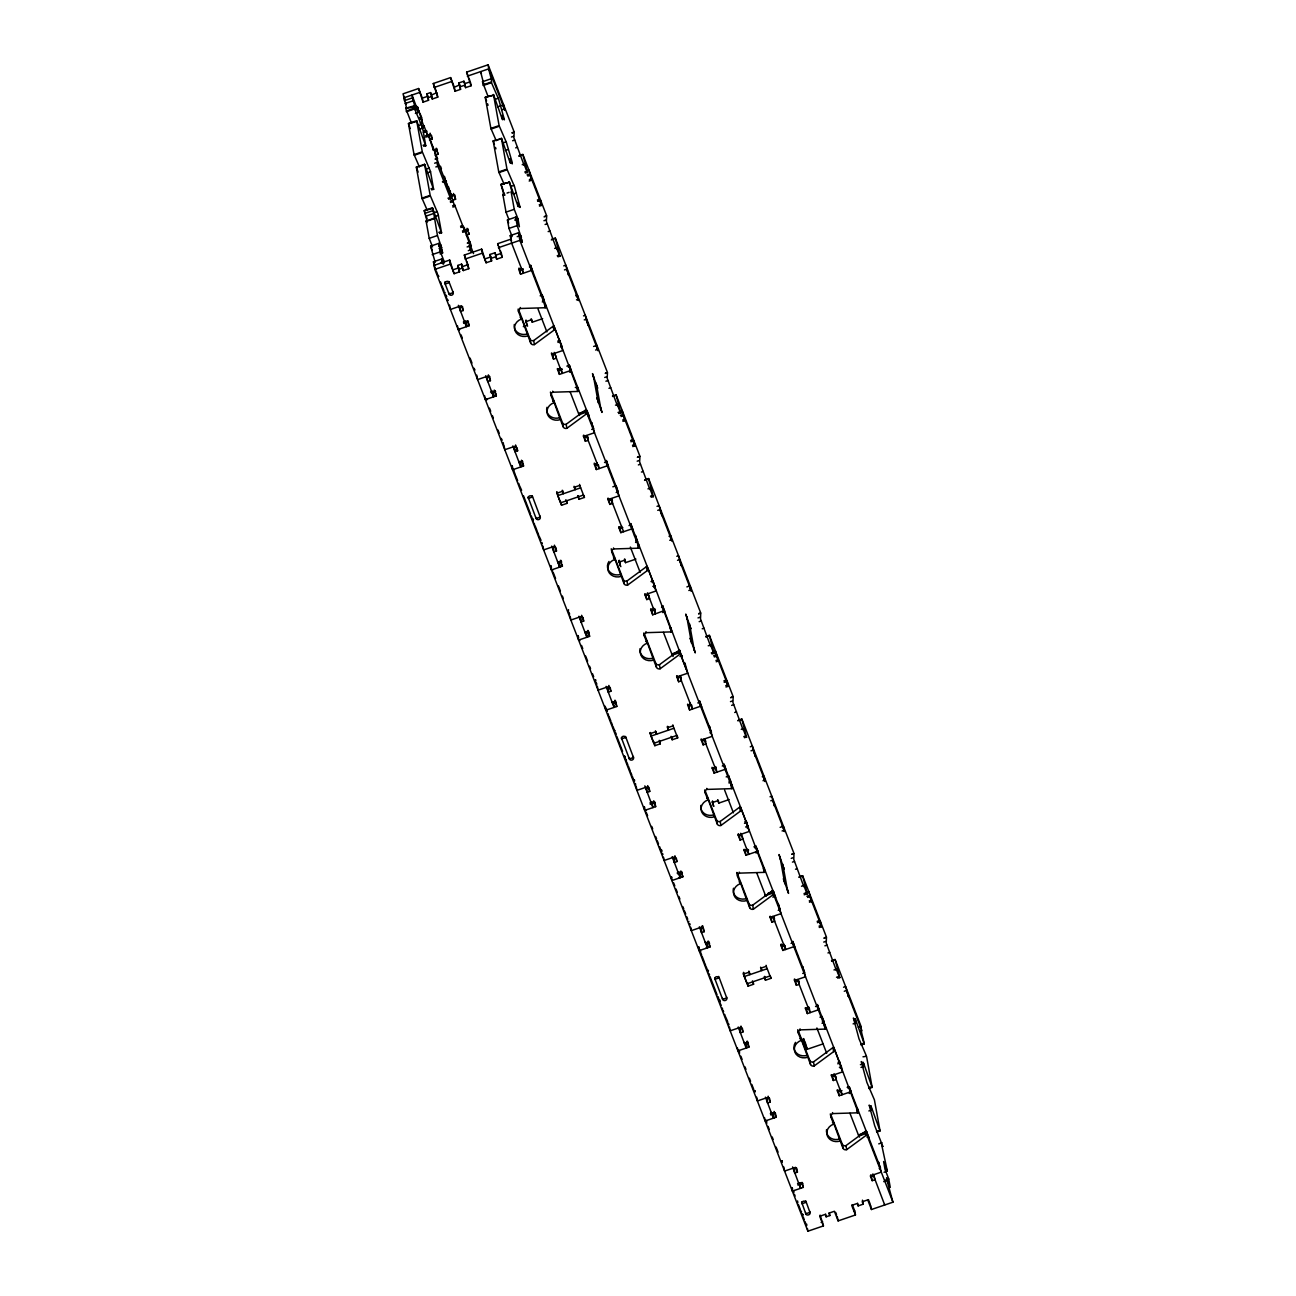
<?xml version="1.0" encoding="UTF-8"?>
<svg xmlns="http://www.w3.org/2000/svg" width="1296" height="1296" viewBox="0 0 1296 1296"><rect width="100%" height="100%" fill="white"/><g stroke="black" fill="none" stroke-linecap="round" stroke-linejoin="round"><path stroke-width="1.5" d="M882.835 1146.49L874.67 1125.641L869.179 1105.083L871.625 1110.024L868.871 1110.964M496.238 140.713L490.876 128.401L485.239 97.313L493.711 95.143L502.184 118.973L502.654 119.75L501.908 115.409L504.419 119.848L498.668 99.241L491.476 82.685C492.253 79.834 489.224 73.726 488.106 64.8L466.609 72.139L471.064 85.779L465.588 87.642L463.919 81.211L458.897 82.928L460.55 89.359L455.058 91.238L450.603 77.598L433.269 83.511L437.74 97.151L432.248 99.014L430.58 92.599L426.886 93.847L428.555 100.278L423.063 102.157L418.608 88.517L403.056 93.814L406.62 108.248M502.864 194.465L506.023 212.123L508.939 219.64M620.8 413.1L616.183 395.231L612.603 396.495M746.545 737.327L741.895 719.296M446.699 183.222L450.716 198.904L437.335 164.722L437.384 158.501L435.326 159.197M471.112 251.926L469.184 246.224L469.816 242.465M522.223 164.705L524.021 164.09L524.102 165.224L513.88 137.684L514.188 132.289L512.131 132.986M554.688 248.427L556.502 247.811L556.583 248.945L546.361 221.405L546.669 216.011L544.093 216.886M615.487 405.162L617.285 404.546L617.366 405.68L607.144 378.14L607.468 372.746L605.41 373.442M647.968 488.884L649.766 488.268L649.847 489.402L639.625 461.862L639.932 456.467L637.357 457.342M708.248 645.781L710.548 645.003L710.581 646.218L700.504 618.856L700.731 613.202L698.674 613.899M741.231 729.324L743.029 728.725L743.11 729.859L732.888 702.302L733.196 696.908L730.636 697.799M801.511 886.237L803.828 885.443L803.844 886.658L793.768 859.313L793.994 853.643L791.937 854.356M833.976 969.959L836.293 969.165L836.325 970.38L826.232 943.034L826.459 937.364L823.9 938.239M490.747 78.894L482.452 81.745L487.944 96.196M518.643 309.776L529.999 339.082A2.9 2.576 -10.3 0 0 533.677 340.556L553.133 326.252A2.916 2.576 -10.3 0 1 553.878 325.879L578.421 391.295A2.9 2.576 -10.3 0 1 577.595 391.457L552.89 392.218A2.9 2.576 -10.3 0 0 551.075 395.572L553.878 402.781A10.174 8.991 -10.3 0 0 547.544 414.477A10.174 8.991 -10.3 0 0 560.407 419.612L563.209 426.821A2.9 2.576 -10.3 0 0 566.887 428.296L586.327 413.991A2.916 2.576 -10.3 0 1 587.072 413.618L586.343 409.601A2.916 2.576 -10.3 0 0 585.598 409.973L566.158 424.278A2.9 2.576 -10.3 0 1 562.48 422.804L551.108 393.498M520.198 317.374A10.174 8.991 -10.3 0 1 521.041 317.05L530.728 343.1A2.9 2.576 -10.3 0 0 534.406 344.574L553.862 330.269A2.916 2.576 -10.3 0 1 554.607 329.897M611.906 550.233L623.279 579.539A2.9 2.576 -10.3 0 0 626.956 580.997L646.396 566.692A2.916 2.576 -10.3 0 1 647.141 566.336L671.684 631.751A2.9 2.576 -10.3 0 1 670.858 631.913L646.153 632.675A2.9 2.576 -10.3 0 0 644.355 636.012L647.141 643.237A10.174 8.991 -10.3 0 0 640.807 654.917A10.174 8.991 -10.3 0 0 653.67 660.069L656.473 667.278A2.9 2.576 -10.3 0 0 660.15 668.752L679.606 654.448A2.916 2.576 -10.3 0 1 680.351 654.075L679.622 650.057A2.916 2.576 -10.3 0 0 678.877 650.414L659.421 664.718A2.9 2.576 -10.3 0 1 655.744 663.26L644.371 633.955M613.462 557.831A10.174 8.991 -10.3 0 1 614.304 557.507L624.008 583.556A2.9 2.576 -10.3 0 0 627.669 585.031L647.125 570.726A2.916 2.576 -10.3 0 1 647.87 570.353M705.17 790.69L716.542 819.995A2.9 2.576 -10.3 0 0 720.22 821.453L739.66 807.149A2.916 2.576 -10.3 0 1 740.405 806.776L764.948 872.208A2.9 2.576 -10.3 0 1 764.122 872.37L739.433 873.131A2.9 2.576 -10.3 0 0 737.618 876.469L740.405 883.678A10.174 8.991 -10.3 0 0 734.071 895.374A10.174 8.991 -10.3 0 0 746.933 900.509L749.736 907.735A2.9 2.576 -10.3 0 0 753.413 909.193L772.87 894.888A2.916 2.576 -10.3 0 1 773.615 894.532L772.886 890.498A2.916 2.576 -10.3 0 0 772.141 890.87L752.684 905.175A2.9 2.576 -10.3 0 1 749.007 903.701L736.889 872.451M706.725 798.287A10.174 8.991 -10.3 0 1 707.584 797.947L717.271 824.013A2.9 2.576 -10.3 0 0 720.949 825.471L740.389 811.166A2.916 2.576 -10.3 0 1 741.134 810.81M798.433 1031.13L809.806 1060.436A2.9 2.576 -10.3 0 0 813.483 1061.91L832.923 1047.605A2.916 2.576 -10.3 0 1 833.668 1047.233L858.211 1112.648A2.9 2.576 -10.3 0 1 857.401 1112.827L832.696 1113.588A2.9 2.576 -10.3 0 0 830.882 1116.925L833.684 1124.134A10.174 8.991 -10.3 0 0 827.334 1135.831A10.174 8.991 -10.3 0 0 840.213 1140.966L842.999 1148.175A2.9 2.576 -10.3 0 0 846.677 1149.649L866.133 1135.345A2.916 2.576 -10.3 0 1 866.878 1134.972L866.149 1130.954A2.916 2.576 -10.3 0 0 865.404 1131.327L845.948 1145.632A2.9 2.576 -10.3 0 1 842.27 1144.157L830.914 1114.852M799.988 1038.728A10.174 8.991 -10.3 0 1 800.847 1038.404L810.535 1064.47A2.9 2.576 -10.3 0 0 814.212 1065.928L833.652 1051.623A2.916 2.576 -10.3 0 1 834.397 1051.25M419.337 92.534L403.785 97.832L404.87 100.651M433.998 87.529L451.332 81.616M467.338 76.156L488.819 68.818L504.371 108.896L502.313 109.593M404.303 100.667L412.533 97.848L412.015 95.029L418.478 112.396L415.384 113.449M405.146 103.534L413.375 100.715M423.063 102.157L422.334 98.123L427.826 96.26L426.886 93.847M432.248 99.014L431.519 94.997L436.833 92.68M455.058 91.238L454.345 87.205L459.643 84.888M465.588 87.642L464.859 83.624L469.654 81.988M427.615 97.88L431.309 96.617M459.626 86.962L464.648 85.244M411.561 123.379L405.664 108.248C419.272 106.758 413.942 107.179 412.533 97.848M405.664 108.248L414.299 105.77M414.315 106.952L416.372 106.256M415.449 107.746L417.506 107.033L418.478 112.396M406.183 111.067L416.615 107.584M482.987 84.856L491.216 82.053M406.442 111.699L414.671 108.896L422.609 127.931L425.801 145.978L416.68 120.755L408.434 123.509L414.056 154.613L419.434 166.925M483.246 85.487L491.476 82.685M419.337 117.758L421.394 117.061L420.908 115.798M485.239 97.313L493.711 95.143M408.467 123.606L416.939 121.451M420.309 123.12L422.366 122.423L421.897 119.815M417.895 125.696L421.492 124.465M495.007 99.387L498.296 98.269M421.929 126.587L423.986 125.89L425.687 130.297L427.81 136.453L425.752 137.149M421.654 128.11L424.229 127.235L423.986 125.89M419.062 129.438L422.658 128.223M423.63 130.993L425.687 130.297M424.78 131.787L426.838 131.09L427.016 132.095M497.453 106.969L500.207 106.029M501.584 105.575L503.642 104.879L504.614 110.241L502.508 104.085M423.371 132.516L425.93 131.641M425.509 135.805L430.304 134.168L430.126 133.164M430.92 135.14L428.701 135.886L433.463 150.336L436.201 149.396L436.023 148.392M429.43 139.919L432.167 138.98L431.536 135.464M423.063 145.282L425.137 144.569M423.76 146.335L425.817 145.638M414.056 154.613L422.285 151.794L416.68 120.755M490.876 128.401L499.106 125.599L493.468 94.495M414.315 155.245L422.545 152.426L430.483 171.461L433.642 189.475L424.553 164.284L416.308 167.054L421.945 198.142L427.324 210.454M491.135 129.033L499.365 126.23L506.444 142.511L511.985 161.676L512.228 163.879L509.782 158.938L510.543 163.247L509.992 162.324L501.617 138.721L493.16 140.924L498.749 171.931L504.128 184.243M436.655 148.376L437.351 150.19L434.597 151.13L435.326 155.147L450.959 195.421L453.697 194.481L453.519 193.477M435.326 155.147L438.08 154.208L437.708 152.199M435.294 158.922L437.351 158.209M512.114 132.71L514.172 131.998L488.106 64.8M493.144 140.891L501.601 138.688M416.356 167.135L424.813 164.981M434.646 163.215L436.703 162.502M511.466 137.003L513.524 136.307M425.768 169.241L429.365 168.01M502.897 142.916L506.185 141.799M435.829 166.957L437.886 166.261M512.633 140.746L514.69 140.049M426.951 172.984L430.547 171.752M505.343 150.498L508.081 149.558M515.695 147.874L517.493 147.258M442.406 181.764L446.018 180.533L446.391 181.521M519.226 155.552L522.823 154.321L546.637 215.719L544.579 216.432M443.038 182.072L446.083 180.857M518.821 156.217L522.904 154.71M430.952 188.811L433.01 188.114M431.649 189.88L433.706 189.167M421.945 198.142L430.175 195.34L424.553 164.284M498.749 171.931L506.979 169.128L501.358 138.04M422.204 198.774L430.434 195.971L438.064 213.905L441.612 232.988L432.427 207.781L424.197 210.584L427.032 221M499.009 172.562L507.238 169.76L514.512 186.592L520.101 207.425L517.671 202.484L518.416 206.777L517.865 205.853L509.49 182.266L501.001 184.372L509.474 182.218M450.36 192.148L450.392 191.338M450.036 196.911L454.718 194.967M526.84 170.699L528.898 170.003L531.733 180.16L529.173 181.051M447.946 198.223L450.004 197.51M524.767 172.012L526.824 171.299L527.537 172.643L522.936 154.807M448.643 199.276L450.716 198.693M525.447 173.065L527.504 172.368M450.247 201.107L455.56 199.292L454.831 195.275M527.051 174.895L529.627 174.02L541.291 204.071L539.233 204.784M424.229 210.681L432.702 208.526M450.49 202.451L453.065 201.56L450.943 193.266M527.812 176.062L529.87 175.365M424.699 213.419L432.929 210.6L432.427 207.781M452.628 205.74L454.685 205.043L462.607 225.472L464.713 231.628L462.656 232.324M529.432 179.528L531.49 178.832L531.733 180.16M432.929 210.6L433.577 212.852L437.254 211.54M510.77 186.462L514.058 185.328M425.558 216.27L433.787 213.467L437.449 235.532L441.661 247.828L439.603 248.524M452.871 207.085L454.928 206.372L454.685 205.043M434.824 216.513L438.421 215.282M507.044 193.055L509.101 192.343M432.54 246.904L429.219 238.334L426.076 221L434.306 218.182M426.465 221.324L434.695 218.522M513.216 194.027L515.97 193.104M438.826 232.34L440.883 231.644M460.55 226.184L462.607 225.472M537.37 199.973L539.428 199.26L541.534 205.416L539.476 206.113M439.522 233.41L441.58 232.713M461.684 226.962L463.239 226.444M538.504 200.75L540.562 200.054L541.534 205.416M429.219 238.334L437.449 235.532M460.793 227.513L462.85 226.816M506.023 212.123L514.253 209.32L511.094 191.646L512.293 192.991L509.231 181.57M537.613 201.301L539.671 200.605M462.413 230.98L467.224 229.343L467.046 228.339M467.775 228.631L468.358 230.137L465.62 231.077L466.349 235.094L473.526 253.595M435.197 262.44L430.628 246.159L438.858 243.356L442.6 252.963L440.024 253.838M512.131 236.536L508.972 228.42L507.449 219.947L515.678 217.145L519.404 226.751L517.995 218.943L514.253 209.32M466.349 235.094L469.087 234.155L468.812 232.648M438.615 246.029L441.175 245.155M514.706 220.061L517.995 218.943M439.117 248.589L441.175 247.876L440.737 245.43L441.661 247.828M440.057 250.987L442.114 250.29L441.175 247.876M432.167 254.632L440.397 251.813L438.858 243.356M508.972 228.42L517.201 225.601L515.678 217.145M467.775 242.644L469.832 241.931M467.289 243.097L469.865 242.222M467.127 246.937L469.184 246.224M543.931 220.725L545.989 220.028M820.093 1215.113L823.446 1225.903L807.894 1231.2L434.84 269.39L433.463 261.792L441.693 258.989L443.621 263.947M523.001 271.561L523.309 273.229L511.645 243.178L510.268 235.58L518.513 232.778L522.239 242.401L520.49 235.499L517.201 236.633M468.293 250.679L470.351 249.982M545.114 224.467L547.171 223.771M441.045 262.489L444.123 261.436L440.397 251.813M441.11 262.586L443.977 262.456M467.71 263.768L468.779 268.693L463.304 270.572L461.635 264.141L457.942 265.405L459.594 271.836L454.118 273.699L449.663 260.059L434.111 265.372L435.083 267.867M468.779 268.693L464.324 255.053L481.658 249.14L486.113 262.78L491.605 260.901L490.876 256.883M491.605 260.901L489.953 254.486L494.975 252.769L496.643 259.2L502.119 257.321L497.664 243.68L510.916 239.161L511.531 240.732M434.84 269.39L450.392 264.076L449.663 260.059M465.053 259.07L482.387 253.157L481.658 249.14M498.393 247.698L521.753 239.711M548.159 231.595L549.974 230.98M453.389 269.681L458.881 267.802M462.575 266.539L468.067 264.676M485.384 258.763L490.536 257.013M496.643 259.2L495.914 255.166L501.05 253.417M459.594 271.836L458.671 269.422L462.364 268.159L461.635 264.141M490.666 258.503L495.704 256.786M551.691 239.274L555.304 238.043L607.435 372.454L605.378 373.167M551.286 239.938L555.352 238.334M557.231 255.733L559.289 255.02L560.018 256.365L555.401 238.529M521.446 268.434L518.708 269.357L520.571 274.169L531.538 270.427L530.566 265.064L532.672 271.22M557.928 256.786L560.002 256.203M520.571 274.169L519.842 270.151L523.26 268.985M529.432 266.879L530.809 266.409L561.897 346.55L560.52 347.02M446.504 297.335L446.602 296.055M563.76 265.874L565.817 265.178L568.652 275.351L568.409 274.007M564.489 269.908L566.546 269.195L578.21 299.263L576.493 299.846M459.756 307.444L462.494 306.504L463.223 310.522L460.485 311.461L459.756 307.444L460.501 309.404M463.352 322.04L465.41 321.327L467.159 325.847M540.173 295.828L542.23 295.115L544.093 299.927L544.336 301.271L542.279 301.968M464.519 321.878L467.257 320.954L469.136 325.75L458.152 329.508L457.488 325.814M463.644 323.368L468.407 321.732L468.05 320.841M459.286 330.286L459.562 328.779M542.554 300.461L544.093 299.927M575.764 295.812L577.481 295.229L578.453 300.591L576.347 294.451M527.585 326.171L525.836 321.667L531.311 319.788L531.133 318.784M531.311 319.788L532.251 322.202L542.651 318.654M523.325 326.657L526.986 325.409L526.014 320.047M583.54 315.851L585.257 315.268L588.092 325.442L587.849 324.097M584.269 319.885L585.97 319.286L597.634 349.353L595.577 350.05M557.734 341.107L559.791 340.411L562.626 350.584L551.659 354.326L553.522 359.138L556.259 358.198L555.806 355.687M557.977 342.452L560.034 341.755L559.791 340.411M560.633 345.562L561.654 345.222M488.381 374.852L488.56 375.856L477.592 379.598L476.782 375.16M489.694 376.634L490.423 380.668L487.685 381.591L486.956 377.573L489.58 376.342M553.522 359.138L552.793 355.104L555.368 354.229M593.617 346.453L596.905 345.335L597.877 350.698L595.771 344.542M490.552 392.17L492.61 391.457L494.359 395.977M566.854 366.136L569.43 365.261L571.536 371.401L569.479 372.114M494.278 390.08L494.473 391.084L491.719 392.008L491.492 390.76M569.43 365.261L570.402 370.624L559.418 374.366L557.555 369.554L560.309 368.615L560.115 367.61M491.492 393.271L495.607 391.862L495.137 390.663M559.418 374.366L558.706 370.332L562.124 369.166M568.296 367.06L569.673 366.59L593.762 428.717L591.705 429.413M486.502 400.415L486.761 398.909M569.754 370.591L571.293 370.057M495.882 393.368L496.336 395.896L485.352 399.638L484.672 395.863M604.73 377.46L606.787 376.747M605.912 381.202L607.97 380.506M608.958 388.33L610.756 387.715M612.49 396.009L616.086 394.778L639.9 456.176L637.843 456.889M586.472 410.719L587.234 411.885L579.004 414.688L578.761 413.343L580.3 412.825M581.337 412.468L584.933 411.237M587.833 415.708L588.854 415.352L586.991 410.54M515.581 444.982L515.759 445.986L504.792 449.728L503.933 445.03M620.104 411.156L622.161 410.459L624.996 420.617L622.939 421.33M517.088 447.784L517.622 450.797L514.885 451.721L514.156 447.703L516.391 446.942M618.03 412.452L620.087 411.755L620.752 413.165M618.727 413.521L620.8 412.938M620.33 415.352L622.89 414.477L634.554 444.528L632.497 445.225M621.076 416.518L623.133 415.805M622.696 419.985L624.753 419.288L624.996 420.617M587.817 438.599L588.125 440.348L585.387 441.288L583.524 436.477L594.491 432.734L591.656 422.561L591.899 423.905M585.387 441.288L584.658 437.27L587.396 436.331L587.963 437.789M518.789 461.943L519.826 461.603L521.446 465.799M521.494 460.21L521.672 461.214L518.918 462.154L518.74 461.149M519.372 463.174L522.806 462.008L522.337 460.793M523.033 463.255L523.535 466.025L512.568 469.768L511.871 465.993M630.634 440.429L632.691 439.717L634.797 445.873L632.74 446.569M631.768 441.207L633.825 440.51L634.797 445.873M630.877 441.758L632.934 441.061M608.456 466.576L606.35 460.436L607.322 465.799L596.338 469.541L594.475 464.729L597.229 463.79L597.035 462.785M596.338 469.541L595.609 465.523L598.363 464.584M604.535 462.478L606.593 461.781L618.241 491.832L616.183 492.529M637.195 461.182L639.252 460.469M638.377 464.924L640.435 464.227M566.579 500.855L567.032 503.366L561.541 505.229L556.891 493.209L562.367 491.346L562.189 490.342M574.646 486.68L575.197 489.694L574.258 487.28L579.749 485.417L579.555 484.412M583.459 495.04L560.601 502.832L557.798 495.623L580.657 487.831M641.439 472.052L643.237 471.436M612.846 486.81L616.135 485.676L618.97 495.85L608.002 499.592L609.865 504.403L612.603 503.464L612.376 502.216M577.757 495.655L578.923 499.316L584.415 497.437L584.091 495.671M644.954 479.731L648.567 478.499L700.699 612.911L698.641 613.607M644.549 480.395L648.616 478.791M533.126 520.652L533.401 519.129M609.865 504.403L609.136 500.386L611.89 499.446L612.457 500.92M650.495 496.174L652.552 495.477L653.281 496.822L648.648 478.921M651.191 497.243L653.249 496.546M657.023 506.331L659.081 505.634L661.916 515.808L661.673 514.463M657.752 510.349L659.81 509.652L671.474 539.703L669.757 540.286M554.445 545.162L554.623 546.167L543.656 549.909L542.959 546.151M555.854 547.463L556.486 550.978L553.748 551.918L553.019 547.9L555.417 547.074M632.934 529.708L630.828 523.552L631.8 528.914L620.833 532.656L618.953 527.845L621.707 526.921L621.529 525.901M620.833 532.656L620.104 528.638L622.841 527.699M629.014 525.593L631.071 524.896L655.16 587.007L653.8 587.477M558.171 561.962L559.256 563.29M634.457 535.928L635.494 535.572L637.6 541.728L635.542 542.425M560.342 560.39L560.536 561.395L557.782 562.334L557.604 561.33M558.268 563.355L561.67 562.189L560.974 560.39M559.516 566.951L560.552 566.595L559.726 564.489M635.818 540.918L637.357 540.383M562.075 564.457L562.399 566.206L551.416 569.948L550.638 565.591M669.028 536.269L670.745 535.685L671.717 541.048L669.611 534.892M620.849 566.627L619.099 562.124L624.575 560.245L624.397 559.24M624.575 560.245L625.514 562.642L635.915 559.094M676.804 556.308L678.521 555.725L681.356 565.898L681.113 564.554M677.533 560.326L679.25 559.742L690.898 589.81L688.84 590.506M568.264 611.226L568.523 609.703M650.997 581.564L653.054 580.867L655.889 591.025L644.922 594.783L646.785 599.578L649.523 598.655L648.988 595.625M652.277 582.552L653.054 580.867M652.86 586.375L654.917 585.662M581.645 615.292L581.823 616.297L570.856 620.055L570.175 616.28M583.054 617.593L583.686 621.108L580.948 622.048L580.219 618.03L582.617 617.204M646.785 599.578L646.056 595.561L648.632 594.686M686.88 586.91L690.169 585.776L691.141 591.138L689.035 584.998M585.371 632.092L587.752 636.725M661.673 606.058L662.693 605.702L664.799 611.858L662.742 612.554M587.542 630.52L587.736 631.541L584.982 632.464L584.804 631.46M664.556 610.513L652.698 614.806L650.819 610.011L653.573 609.071L653.395 608.067M585.436 633.485L588.87 632.318L588.173 630.52M652.698 614.806L651.969 610.789L655.387 609.622M661.559 607.516L662.936 607.046L686.345 669.4M589.226 634.327L589.599 636.336L578.632 640.078L577.822 635.639M697.993 617.917L700.051 617.204M699.176 621.659L701.233 620.946M702.221 628.787L704.02 628.171M705.753 636.466L709.349 635.234L733.163 696.632L731.106 697.329M705.866 636.952L709.414 635.51M595.463 681.356L595.739 679.833M673.061 653.443L677.695 651.872M679.752 651.175L682.36 657.137M663.439 632.367L672.268 655.144L678.44 653.038M679.995 652.504L680.254 650.997M680.06 656.505L682.117 655.808M608.845 685.438L609.023 686.443L598.055 690.185L597.326 686.167M713.383 651.613L715.441 650.9L718.276 661.073L716.218 661.77M610.205 687.479L610.886 691.238L608.148 692.177L607.419 688.16L609.817 687.334M711.293 652.909L713.351 652.212L714.08 653.557L709.463 635.72M711.99 653.978L714.047 653.281M713.594 655.808L716.153 654.917L727.817 684.985L725.76 685.681M714.339 656.975L716.396 656.262M715.975 660.442L718.033 659.729L718.276 661.073M681.21 679.801L681.388 680.805L678.65 681.745L676.787 676.933L687.755 673.191L684.92 663.017L685.163 664.362M678.65 681.745L677.921 677.711L680.659 676.787L681.242 678.245M612.571 702.221L614.434 707.033M614.709 700.407L614.936 701.671L612.198 702.594L612.004 701.59M612.635 703.631L616.07 702.448L615.26 700.342M607.241 709.495L606.965 711.002M616.442 704.457L616.799 706.482L605.831 710.224L605.216 706.871M723.897 680.87L725.954 680.173L728.06 686.329L726.003 687.026M725.031 681.664L727.088 680.967L728.06 686.329M724.14 682.214L726.197 681.518M701.719 707.033L699.613 700.893L700.585 706.255L689.602 709.997L687.739 705.186L690.493 704.246L690.266 702.999M689.602 709.997L688.889 705.98L691.627 705.04M697.799 702.934L699.856 702.221L711.52 732.289L709.965 732.807M730.474 701.622L732.532 700.925M731.641 705.38L733.698 704.668M659.713 740.551L660.296 743.823L654.82 745.686L650.155 733.666L655.63 731.803L655.452 730.782M667.78 726.376L668.461 730.15L667.521 727.736L673.013 725.873L672.835 724.869M676.723 735.496L653.864 743.288L651.062 736.079L673.92 728.271M734.702 712.492L736.501 711.893M671.069 736.355L672.187 739.757L677.678 737.894L677.225 735.383M738.234 720.187L741.83 718.956L793.962 853.367L791.905 854.064M737.829 720.835L741.944 719.442M703.129 744.86L702.4 740.842L705.154 739.903L705.883 743.92L703.129 744.86L701.266 740.048L712.233 736.306L709.398 726.133L709.641 727.477M743.774 736.63L745.832 735.934L746.496 737.343M744.455 737.699L746.512 737.003M632.302 776.336L634.327 781.537L634.586 780.03M750.287 746.788L752.344 746.091L755.179 756.248L754.936 754.92M751.016 750.805L753.073 750.109L764.737 780.16L763.02 780.743M647.708 785.619L647.887 786.623L636.919 790.366L636.125 786.008M646.283 788.357L649.021 787.417L649.75 791.435L647.012 792.374L646.283 788.357L646.785 789.653M726.197 770.148L724.091 764.008L725.063 769.37L714.096 773.113L712.233 768.301L714.971 767.362L714.793 766.357M714.096 773.113L713.367 769.095L716.105 768.155M722.277 766.049L724.334 765.353L748.424 827.464L747.063 827.933M649.895 802.937L653.8 801.851L655.663 806.663L644.679 810.405L643.999 806.63M726.181 776.903L728.757 776.029L730.863 782.185L728.806 782.881M650.171 804.265L654.934 802.645L654.464 801.446M729.081 781.358L730.62 780.84M762.291 776.725L764.008 776.142L764.98 781.504L762.874 775.348M713.821 806.323L712.363 802.564L717.854 800.701L717.66 799.697M717.854 800.701L718.778 803.099L729.178 799.551M770.067 796.765L771.784 796.181L774.619 806.355L774.376 805.01M770.796 800.782L772.513 800.199L784.161 830.25L782.104 830.963M659.567 846.612L661.527 851.666L661.802 850.16M744.779 821.842L746.318 821.308L749.153 831.481L738.185 835.223L740.048 840.035L742.786 839.095L742.333 836.584M744.503 823.349L746.561 822.652L746.318 821.308M745.621 826.994L748.181 826.119M674.908 855.749L675.086 856.753L664.119 860.495L663.52 857.239M676.415 858.551L676.949 861.565L674.212 862.504L673.483 858.487L675.88 857.66M740.048 840.035L739.319 836.017L741.895 835.142M780.143 827.35L783.432 826.232L784.404 831.595L782.298 825.439M677.095 873.067L679.153 872.37L679.849 874.168M753.899 846.871L755.957 846.158L757.82 850.97L758.063 852.314L756.005 853.011M680.821 870.977L680.999 871.981L678.262 872.921L678.019 871.673M755.957 846.158L756.929 851.521L745.961 855.263L744.098 850.451L746.836 849.528L746.658 848.524M678.019 874.184L682.133 872.775L681.664 871.576M745.961 855.263L745.232 851.245L748.651 850.079M754.823 847.973L756.2 847.503L780.289 909.614L778.232 910.327M678.44 878.056L681.016 877.181L680.319 875.383M756.281 851.504L757.82 850.97M682.636 875.545L682.862 876.793L671.895 880.535L671.215 876.776M791.257 858.357L793.314 857.66M792.439 862.115L794.497 861.403M795.485 869.227L797.299 868.612M799.016 876.922L802.613 875.691L826.443 937.089L824.386 937.786M799.13 877.392L802.694 876.031M767.864 893.381L773.518 891.454L775.64 897.593M756.702 872.824L765.531 895.601L773.761 892.782L773.518 891.454M772.821 897.14L775.397 896.249M702.108 925.879L702.286 926.883L691.319 930.641L690.719 927.288M806.647 892.053L808.704 891.356L811.539 901.53L809.482 902.227M703.615 928.681L704.165 931.694L701.411 932.634L700.682 928.616L703.08 927.79M804.038 893.543L806.614 892.669L807.343 893.997L802.726 876.177M804.217 894.775L807.311 893.722M806.857 896.249L809.433 895.374L821.081 925.441L819.023 926.138M807.619 897.415L809.676 896.719M809.239 900.882L811.296 900.185L811.539 901.53M771.914 922.185L771.185 918.167L773.939 917.228L774.652 921.262L771.914 922.185L770.051 917.39L781.018 913.631L778.183 903.474L778.426 904.802M705.834 942.678L706.936 944.006M708.021 941.107L708.199 942.111L705.461 943.051L705.267 942.046M705.915 944.071L709.333 942.905L708.75 941.398M706.158 948.008L708.215 947.311L707.519 945.513M709.787 945.416L710.062 946.922L699.095 950.665L698.366 946.647L701.719 955.298M700.747 951.28L700.083 950.616M817.16 921.326L819.218 920.63L821.324 926.77L819.266 927.482M818.294 922.12L820.352 921.407L821.324 926.77M817.403 922.671L819.461 921.958M706.142 966.686L708.151 971.903L708.426 970.38M794.983 947.489L792.877 941.333L793.849 946.696L782.881 950.438L781.002 945.643L783.756 944.703L783.578 943.699M782.881 950.438L782.152 946.42L784.89 945.497M791.062 943.391L793.12 942.678L804.784 972.745L802.726 973.442M823.738 942.079L825.795 941.382M824.904 945.821L826.961 945.124M753.106 981.752L753.559 984.263L748.084 986.143L743.418 974.122L748.894 972.243L748.715 971.239M761.173 967.577L761.724 970.591L760.784 968.193L766.276 966.314L766.098 965.309M769.986 975.953L747.128 983.745L744.325 976.536L767.183 968.728M827.966 952.949L829.764 952.333M764.3 976.552L765.45 980.213L770.942 978.35L770.618 976.585M831.497 960.644L835.094 959.413L861.16 1026.61C861.289 1034.321 862.196 1033.333 864.286 1043.863L860.998 1044.997M831.595 961.114L835.159 959.72M720.171 1001.371L719.928 1000.042M798.984 981.817L798.417 980.359L799.146 984.377L796.392 985.316L794.529 980.505L805.513 976.763L802.678 966.589L802.921 967.934M796.392 985.316L795.663 981.299L798.239 980.408M836.519 977.265L839.095 976.39L839.808 977.719L835.191 959.818M837.718 978.156L839.792 977.557M843.566 987.244L845.624 986.531L848.459 996.705L848.216 995.36M844.279 991.262L846.337 990.565L861.889 1030.628L860.107 1031.243M740.972 1026.076L741.15 1027.08L730.183 1030.822L729.502 1027.048M742.381 1028.376L743.013 1031.891L740.275 1032.831L739.546 1028.797L741.944 1027.987M819.461 1010.605L817.355 1004.465L818.327 1009.827L807.359 1013.569L805.496 1008.758L808.234 1007.818L808.056 1006.814M807.359 1013.569L806.63 1009.552L809.368 1008.612M815.54 1006.506L817.598 1005.793L841.703 1067.92L840.326 1068.39M744.698 1042.859L745.799 1044.187M819.963 1017.182L822.02 1016.485L823.883 1021.297L824.126 1022.625L822.069 1023.338M746.885 1041.304L747.063 1042.308L744.325 1043.248L744.131 1042.243M744.795 1044.252L748.197 1043.102L747.5 1041.287M746.042 1047.848L747.079 1047.508L746.14 1045.094M822.344 1021.815L823.883 1021.297M748.57 1045.111L748.926 1047.119L737.959 1050.862L737.408 1047.848M739.611 1051.477L738.866 1050.392M801.625 1040.299L803.326 1039.716L803.147 1038.712M853.108 1023.889L855.862 1022.949L855.182 1018.624L864.286 1043.863M858.389 1027.566L861.16 1026.61M803.326 1039.716L807.068 1049.339L823.316 1043.798M860.722 1044.252L864.011 1043.118M754.79 1092.123L755.066 1090.616M838.042 1062.299L839.581 1061.764L842.416 1071.938L831.449 1075.68L833.312 1080.491L836.066 1079.552L835.466 1076.296M837.767 1063.805L839.824 1063.109L839.581 1061.764M862.99 1056.807L866.538 1056.305L872.159 1087.409L868.871 1088.527M839.403 1067.272L841.46 1066.576M860.414 1064.664L863.703 1063.53L872.159 1087.409M768.172 1096.205L768.35 1097.21L757.382 1100.952L756.702 1097.177M769.532 1098.247L770.229 1102.021L767.475 1102.961L766.746 1098.927L769.144 1098.117M833.312 1080.491L832.583 1076.474L835.337 1075.534M860.998 1067.434L863.735 1066.495L862.99 1062.153L863.703 1063.53M770.359 1113.523L772.416 1112.827L774.311 1117.8M847.163 1087.312L849.22 1086.615L851.083 1091.426L851.326 1092.771L849.269 1093.468M774.085 1111.433L774.263 1112.438L771.525 1113.377L771.331 1112.373M849.22 1086.615L850.192 1091.977L839.225 1095.719L837.362 1090.908L840.1 1089.968L839.921 1088.964M770.602 1114.868L775.17 1112.632M839.225 1095.719L838.496 1091.702L841.93 1090.535M848.102 1088.429L849.463 1087.96L880.551 1168.101L879.19 1168.571M849.544 1091.945L851.083 1091.426M775.769 1115.24L776.126 1117.249L765.158 1120.991L764.559 1117.719M766.811 1121.607L766.049 1120.441M868.595 1087.781L871.884 1086.664M781.99 1162.253L782.266 1160.746M860.107 1134.178L864.221 1132.785M865.242 1132.429L866.797 1131.894L868.903 1138.05M849.965 1113.28L858.811 1136.041L864.983 1133.935M866.522 1133.417L866.797 1131.894M876.485 1131.311L880.049 1130.938L876.76 1132.056M867.105 1137.24L868.66 1136.705M796.7 1168.133L797.429 1172.151L794.675 1173.091L793.946 1169.073L796.36 1168.247M878.753 1143.866L882.058 1142.78M797.558 1183.653L799.616 1182.956L800.426 1185.062M798.725 1183.507L801.463 1182.568L803.326 1187.379L792.358 1191.121L791.759 1187.768M797.801 1184.998L802.597 1183.361L802.256 1182.454M793.816 1192.741L793.768 1190.392M797.801 1203.012L797.591 1200.955M874.427 1177.06L874.913 1179.749L872.176 1180.672L871.447 1176.655L874.184 1175.715M884.034 1172.264L887.323 1171.13L881.604 1144.498L882.787 1146.539M885.443 1180.073L888.732 1178.955L885.006 1169.332L883.597 1161.524L887.323 1171.13M883.726 1181.612L887.031 1180.478L886.545 1177.805L890.271 1187.428L888.732 1178.955M802.823 1215.956L803.099 1214.449M823.446 1225.903L819.72 1216.28L825.196 1214.401L826.135 1216.814L829.829 1215.551L829.343 1212.862M829.829 1215.551L828.905 1213.137L834.381 1211.274L838.123 1220.897L855.457 1214.968L851.715 1205.361L857.207 1203.482L858.146 1205.896L863.168 1204.178L862.439 1200.161M821.129 1222.42L822.717 1221.869M853.643 1211.323L854.728 1210.95L852.282 1204.648M863.168 1204.178L862.229 1201.765L867.721 1199.902L871.447 1209.508L892.944 1202.186L887.031 1180.478M527.942 335.891A10.174 8.991 -10.3 0 1 515.079 330.755A10.174 8.991 -10.3 0 1 521.413 319.059L518.611 311.85A2.9 2.576 -10.3 0 1 520.425 308.497L545.13 307.735A2.9 2.576 -10.3 0 0 545.94 307.573L545.227 303.556A2.9 2.576 -10.3 0 1 544.401 303.718L544.676 305.224M575.327 387.488L576.866 387.439A2.9 2.576 -10.3 0 0 577.692 387.277L578.421 391.295M621.205 576.347A10.174 8.991 -10.3 0 1 608.342 571.196A10.174 8.991 -10.3 0 1 614.677 559.516L611.874 552.29A2.9 2.576 -10.3 0 1 613.688 548.953L638.393 548.192A2.9 2.576 -10.3 0 0 639.22 548.03L638.491 544.012A2.9 2.576 -10.3 0 1 637.664 544.174L638.021 546.183M714.469 816.788A10.174 8.991 -10.3 0 1 701.606 811.652A10.174 8.991 -10.3 0 1 707.94 799.956L705.137 792.747A2.9 2.576 -10.3 0 1 706.952 789.41L731.657 788.648A2.9 2.576 -10.3 0 0 732.483 788.486L731.754 784.469A2.9 2.576 -10.3 0 1 730.928 784.631L731.43 787.401M807.732 1057.244A10.174 8.991 -10.3 0 1 794.869 1052.109A10.174 8.991 -10.3 0 1 801.203 1040.413L798.401 1033.204A2.9 2.576 -10.3 0 1 800.215 1029.866L824.92 1029.105A2.9 2.576 -10.3 0 0 825.746 1028.943L825.017 1024.909A2.9 2.576 -10.3 0 1 824.191 1025.087L824.564 1027.096M416.534 105.932L416.162 105.818A2.543 2.252 -10.3 0 0 414.04 106.304M502.929 194.449L503.512 195.615M482.533 81.729L483.683 83.738L480.589 71.636L481.448 73.84M427.064 222.507L426.076 221M866.279 1055.673L859.005 1038.841L853.416 1018.024L855.862 1022.949M414.655 108.864L413.894 105.43M863.735 1066.495L861.289 1061.554L866.878 1082.387L874.411 1099.85L880.049 1130.938M524.021 164.09L526.824 171.299M556.502 247.811L559.289 255.02M617.285 404.546L620.087 411.755M649.766 488.268L652.552 495.477M710.548 645.003L713.351 652.212M743.029 728.725L745.832 735.934M803.828 885.443L806.614 892.669M836.293 969.165L839.095 976.39M593.908 378.707L592.499 373.621L597.65 388.33L596.711 385.916M687.188 619.164L685.762 614.077L690.914 628.787L689.974 626.373M780.451 859.621L779.026 854.534L784.177 869.227L783.238 866.83M597.796 400.156L596.857 397.742L602.008 412.452L600.599 407.365M691.06 640.613L690.136 638.199L695.272 652.909L693.862 647.822M784.323 881.053L783.4 878.656L788.551 893.365L787.126 888.278M466.609 72.139L467.305 73.937M467.483 74.39L468.536 77.096M469.055 78.44L469.816 80.401M463.919 81.211L464.859 83.624M517.201 225.601L521.429 237.913L520.49 235.499M458.897 82.928L459.529 84.58M545.94 307.573L519.874 240.376L518.513 232.778M587.072 413.618L639.22 548.03M680.351 654.075L732.483 788.486M773.615 894.532L825.746 1028.943M866.878 1134.972L892.944 1202.186M507.449 219.947L508.664 223.106M450.603 77.598L454.345 87.205M510.268 235.58L511.321 238.286M561.427 368.663L561.784 369.571M578.761 413.343L579.587 415.449M655.16 610.319L654.464 608.521L655.112 612.117M673.078 656.505L672.025 653.8L672.268 655.144M747.97 849.577L748.31 850.468M765.531 894.856L766.114 896.362M859.491 1137.11L858.568 1134.713L858.811 1136.041M538.067 309.145L546.896 331.906M570.175 391.927L579.004 414.688M630.358 547.058L640.159 572.362M705.154 739.903L705.721 741.361M724.594 790.042L733.423 812.819M773.939 917.228L774.506 918.702M816.885 1027.971L826.702 1053.259M835.58 1076.182L835.969 1077.154M586.262 435.537L599.092 468.601L598.444 465.037M610.74 498.652L623.57 531.716M679.525 675.994L692.356 709.058L691.708 705.478M704.003 739.109L716.834 772.173L715.862 766.811M772.789 916.45L785.619 949.514L784.971 945.934M797.283 979.565L810.097 1012.63L809.125 1007.267M519.016 268.045L519.842 270.151M552.096 353.306L552.793 355.104M558.122 368.842L558.706 370.332M583.848 435.164L584.658 437.27M594.799 463.417L595.609 465.523M608.326 498.28L609.136 500.386M619.391 526.84L620.104 528.638M645.586 594.362L646.056 595.561M651.272 608.99L651.969 610.789M677.225 675.913L677.921 677.711M688.306 704.473L688.889 705.98M701.816 739.336L702.4 740.842M712.897 767.896L713.367 769.095M738.509 833.911L739.319 836.017M744.536 849.447L745.232 851.245M770.488 916.369L771.185 918.167M781.213 944.023L782.152 946.42M794.853 979.193L795.663 981.299M805.934 1007.737L806.63 1009.552M832 1074.967L832.583 1076.474M837.913 1090.195L838.496 1091.702M870.75 1174.856L871.447 1176.655M872.176 1180.672L870.313 1175.877L881.28 1172.119L878.445 1161.961L878.688 1163.29M497.664 243.68L498.361 245.479M498.895 246.839L499.592 248.638M500.467 250.889L500.92 252.104M868.45 1199.626L868.984 1200.987M869.324 1201.894L870.199 1204.146M619.245 560.358L619.828 561.848M433.269 83.511L434.84 87.561M435.375 88.922L436.136 90.866M803.714 1038.55L804.233 1039.91M804.767 1041.255L805.464 1043.069M805.804 1043.96L806.744 1047.573M552.663 401.096A10.174 8.991 -10.3 0 1 553.522 400.772L560.407 419.612M645.926 641.552A10.174 8.991 -10.3 0 1 646.785 641.228L653.67 660.069M739.206 882.009A10.174 8.991 -10.3 0 1 740.048 881.669L746.933 900.509M832.469 1122.449A10.174 8.991 -10.3 0 1 833.312 1122.125L840.213 1140.966M494.975 252.769L495.914 255.166M430.58 92.599L431.519 94.997M579.749 485.417L584.415 497.437M673.013 725.873L677.678 737.894M766.276 966.314L770.942 978.35M489.953 254.486L490.585 256.138M418.608 88.517L422.334 98.123M482.387 253.157L486.113 262.78M430.304 134.168L432.167 138.98M436.201 149.396L438.08 154.208M453.697 194.481L455.56 199.292M467.224 229.343L469.087 234.155M417.474 106.985L418.025 108.378M418.964 110.792L419.337 111.78M419.936 113.303L420.665 115.182M428.231 134.703L437.53 158.679M440.462 166.228L441.434 168.739M444.366 176.288L445.338 178.816M448.27 186.365L449.242 188.876M449.809 190.334L450.198 191.306M464.13 227.237L464.503 228.226M464.891 229.198L471.355 245.867M417.442 107.001L422.123 121.079A2.187 1.928 -10.3 0 1 420.568 123.638M422.366 122.423L424.229 127.235M453.065 201.56L454.928 206.372M562.367 491.346L563.306 493.744L562.707 490.487M567.032 503.366L565.866 499.705M655.63 731.803L656.57 734.2L656.116 731.689M660.296 743.823L659.178 740.405M748.894 972.243L749.833 974.657L749.25 971.384M753.559 984.263L752.458 980.861M404.028 96.325L405 98.82M743.564 972.356L744.147 973.863M405.697 102.74L406.231 104.15M464.324 255.053L465.896 259.119M466.771 261.371L467.192 262.424M835.645 1212.359L836.519 1214.611M837.216 1216.426L838.123 1220.897M462.364 268.159L463.304 270.572M450.392 264.076L454.118 273.699M702.724 925.879L703.08 926.77M463.223 310.522L461.36 305.726L450.376 309.469L449.599 305.111M488.56 375.856L490.423 380.668M494.473 391.084L496.336 395.896M515.759 445.986L517.622 450.797M521.672 461.214L523.535 466.025M554.623 546.167L556.486 550.978M560.536 561.395L562.399 566.206M581.823 616.297L583.686 621.108M587.736 631.541L589.599 636.336M609.023 686.443L610.886 691.238M614.936 701.671L616.799 706.482M647.887 786.623L649.75 791.435M675.086 856.753L676.949 861.565M680.999 871.981L682.862 876.793M702.286 926.883L704.165 931.694M708.199 942.111L710.062 946.922M741.15 1027.08L743.013 1031.891M747.063 1042.308L748.926 1047.119M768.35 1097.21L770.229 1102.021M774.263 1112.438L776.126 1117.249M797.429 1172.151L795.566 1167.34L784.582 1171.082L783.853 1167.064M652.649 804.038L651.953 802.24L652.925 807.602L644.841 785.878M442.892 263.963L441.693 258.989M486.956 377.573L487.458 378.886M514.156 447.703L515.16 450.311M553.019 547.9L553.781 549.844M580.219 618.03L580.981 619.99M607.419 688.16L608.18 690.12M673.483 858.487L674.487 861.079M700.682 928.616L701.703 931.225M739.546 1028.797L740.308 1030.757M766.746 1098.927L767.507 1100.887M793.946 1169.073L794.707 1171.017M430.628 246.159L432.216 250.209M433.463 261.792L434.857 265.405M438.34 275.546L438.68 276.453M444.787 292.199L445.144 293.09M447.784 299.894L447.768 300.542M474.984 370.024L474.012 368.242M502.184 440.154L501.212 438.372M503.123 442.568L503.464 443.459M512.179 465.912L512.519 466.803M513.216 468.617L513.702 470.561M521.624 490.261L519.599 485.789M541.048 540.351L539.039 535.88M541.858 542.457L542.327 543.656M550.913 565.801L551.497 567.292M568.944 612.279L569.641 614.093M578 635.623L578.696 637.438M595.22 680.011L595.561 680.918M596.144 682.409L596.857 684.223M615.697 732.807L616.28 734.314M624.753 756.151L625.336 757.658M634.084 780.192L634.424 781.099M635.364 783.513L635.704 784.404M644.42 806.857L644.76 807.748M645.343 809.255L645.829 811.199M661.284 850.338L661.624 851.229M662.45 853.335L662.92 854.534M671.506 876.679L671.976 877.878M688.84 921.359L688.727 921.796M689.65 923.465L690.12 924.664M698.706 946.809L699.176 948.008M707.908 970.558L708.264 971.465M709.204 973.863L709.544 974.77M718.259 997.207L718.6 998.114M727.688 1021.556L725.566 1016.777M728.271 1023.062L728.984 1024.861M754.547 1090.778L754.904 1091.686M781.747 1160.924L782.104 1161.815M792.196 1187.865L792.553 1188.772M801.187 1211.015L801.527 1211.906M802.224 1213.72L802.58 1214.611M435.472 268.871L436.023 270.281M436.558 271.674L437.384 273.78M437.918 275.189L438.469 276.583L438.259 275.416M440.575 282.026L441.304 283.905M442.033 285.784L442.519 287.032M442.859 287.906L443.977 290.79M447.039 298.712L447.784 300.64M461.068 334.87L462.283 337.997M470.092 358.117L472.003 363.058M489.483 408.143L490.698 411.269M492.383 415.595L493.371 418.122M497.988 430.045L499.203 433.188M511.839 465.75L513.783 470.756M514.188 471.825L515.192 474.385M515.678 475.664L517.655 480.767M518.659 483.327L519.145 484.607M523.487 495.801L530.55 514.01M531.263 515.84L533.207 520.846M534.114 523.195L534.616 524.475M535.118 525.755L537.095 530.874M537.581 532.138L538.585 534.697M553.117 572.2L555.547 578.453M558.446 585.922L560.407 590.976M562.367 596.047L563.355 598.574M581.531 645.457L582.746 648.583M585.646 656.051L587.606 661.106M589.567 666.176L590.555 668.704M592.466 673.628L593.681 676.771M605.102 706.19L607.046 711.212M607.954 713.561L608.456 714.841M608.942 716.121L610.934 721.224M611.42 722.504L612.409 725.063M612.878 726.23L614.887 731.446L614.677 730.28M616.75 736.258L622.582 751.275M626.47 761.303L624.51 756.216M626.891 762.372L627.88 764.932M628.382 766.211L630.358 771.314M630.86 772.594L631.849 775.154M646.38 812.641L647.595 815.783M651.71 826.378L652.698 828.905M655.63 836.487L656.618 839.03M657.315 840.829L658.53 843.955M673.596 882.787L674.811 885.913M676.026 889.04L677.241 892.166M678.91 896.508L679.898 899.035M682.846 906.633L683.818 909.16M684.515 910.958L685.73 914.085M686.767 916.742L687.739 919.269M702.205 956.561L704.198 961.681M704.684 962.96L705.672 965.504M717.093 994.923L709.997 976.536M717.79 996.737L720.155 1002.829M720.657 1004.108L721.143 1005.388M722.131 1007.948L722.633 1009.211M723.136 1010.491L723.622 1011.771M724.61 1014.331L725.112 1015.61M738.445 1049.971L739.66 1053.097M740.875 1056.24L742.09 1059.367M744.973 1066.835L745.961 1069.362M749.363 1078.142L750.578 1081.285M751.793 1084.412L753.802 1089.596M765.644 1120.1L766.859 1123.227M768.074 1126.37L769.289 1129.496M772.173 1136.965L773.161 1139.492M776.11 1147.073L778.07 1152.144M794.464 1194.394L795.096 1196.046M798.53 1204.891L799.016 1206.139M799.405 1207.143L800.377 1209.654M803.293 1217.155L804.265 1219.666M804.994 1221.561L805.545 1222.97M806.08 1224.38L806.63 1225.773M501.244 185.02L503.334 190.901M879.773 1130.193L870.863 1105.682L871.625 1110.024M485.498 97.994L486.551 100.942M487.571 103.826L488.074 105.284M493.403 141.588L494.424 144.472M495.445 147.371L495.963 148.813M503.836 192.343L504.873 195.242M408.71 124.254L410.249 128.596M416.583 167.8L418.122 172.125M424.472 211.329L425.493 214.213M426.011 215.671L427.032 218.554M446.116 181.019L446.407 182.12M503.917 195.097L501.001 184.372M884.536 1204.049L884.714 1204.988L872.872 1173.933M865.404 1131.327L866.133 1135.345M858.211 1112.648L857.482 1108.631A2.9 2.576 -10.3 0 1 856.672 1108.809L857.126 1111.32M857.207 1111.822L857.401 1112.827M870.734 1205.491L871.447 1209.508M841.201 1090.6L841.963 1094.78L834.008 1073.736M832.923 1047.605L833.652 1051.623M837.184 1089.904L837.362 1090.908M857.66 1203.206L858.146 1205.896M824.742 1028.101L824.92 1029.105M845.948 1145.632L846.677 1149.649M822.02 1016.485L822.263 1017.83M831.271 1074.676L831.449 1075.68M854.728 1210.95L855.457 1214.968M842.27 1144.157L842.999 1148.175M832.502 1112.584L832.696 1113.588M833.312 1122.125L833.684 1124.134M830.331 1113.912L830.882 1116.925M782.752 864.157L787.612 890.951M779.965 856.931L784.809 883.742M805.302 1007.753L805.496 1008.758M813.483 1061.91L814.212 1065.928M809.806 1060.436L810.535 1064.47M794.302 979.241L794.529 980.505M806.792 1047.832L807.068 1049.339M800.037 1028.862L800.215 1029.866M800.847 1038.404L801.203 1040.413M797.769 1029.688L798.401 1033.204M772.141 890.87L772.87 894.888M780.824 944.638L781.002 945.643M764.948 872.208L764.219 868.174A2.9 2.576 -10.3 0 1 763.393 868.352L763.765 870.361M763.943 871.366L764.122 872.37M825.649 1214.125L826.135 1216.814M769.873 916.385L770.051 917.39M765.369 894.677L765.531 895.601M747.841 849.56L748.424 852.817M748.521 853.319L748.699 854.323L740.745 833.279M739.66 807.149L740.389 811.166M809.725 1211.355L809.919 1212.359L805.804 1213.769L805.577 1212.505M743.904 849.447L744.098 850.451M731.479 787.644L731.657 788.648M752.684 905.175L753.413 909.193M728.757 776.029L729 777.373M802.597 1183.361L803.326 1187.379M805.756 1200.841L810.032 1212.651A1.669 1.474 -10.3 0 1 809.935 1213.785L809.725 1214.109A2.543 2.252 -10.3 0 1 807.359 1215L806.76 1214.87A1.669 1.474 -10.3 0 1 805.901 1214.06L801.592 1201.991M764.77 976.439L765.45 980.213M738.007 834.219L738.185 835.223M760.606 967.189L760.784 968.193M799.616 1182.956L800.588 1188.319L792.569 1166.935M749.007 903.701L749.736 907.735M806.614 1224.056L806.776 1224.947M807.424 1228.527L807.894 1231.2M739.238 872.127L739.433 873.131M740.048 881.669L740.405 883.678M736.97 872.953L737.618 876.469M689.488 623.7L694.348 650.495M686.702 616.475L691.546 643.286M775.397 1113.232L775.672 1114.738M712.039 767.297L712.233 768.301M718.276 800.345L718.778 803.099M720.22 821.453L720.949 825.471M772.416 1112.827L773.388 1118.189L765.434 1097.145M747.533 983.129L748.084 986.143M716.542 819.995L717.271 824.013M712.541 800.96L713.513 806.323M743.677 972.956L744.325 976.536M701.087 739.044L701.266 740.048M712.184 801.56L712.363 802.564M743.24 973.118L743.418 974.122M706.774 788.405L706.952 789.41M707.584 797.947L707.94 799.956M704.635 789.993L705.137 792.747M678.877 650.414L679.606 654.448M687.56 704.182L687.739 705.186M748.197 1043.102L748.424 1044.349M680.659 676.787L681.032 678.796M671.684 631.751L670.955 627.734A2.9 2.576 -10.3 0 1 670.129 627.896L670.356 629.159M670.68 630.909L670.858 631.913M745.216 1042.697L746.188 1048.059L738.234 1027.015M676.609 675.929L676.787 676.933M662.693 605.702L663.665 611.064M726.57 996.948L726.748 997.952A2.187 1.928 -10.3 0 1 725.387 1000.463A2.187 1.928 -10.3 0 1 722.633 999.362L714.679 978.318M655.16 612.376L655.436 613.883L647.482 592.839M646.396 566.692L647.125 570.726M718.713 976.406L726.748 997.952L722.633 999.362L722.455 998.357M650.641 609.007L650.819 610.011M638.215 547.187L638.393 548.192M659.421 664.718L660.15 668.752M709.333 942.905L709.56 944.168M635.494 535.572L635.737 536.917M671.636 736.744L672.187 739.757M644.744 593.762L644.922 594.783M655.744 663.26L656.473 667.278M667.294 726.489L667.521 727.736M706.352 942.5L707.324 947.862L699.37 926.818M645.975 631.67L646.153 632.675M646.785 641.228L647.141 643.237M643.804 632.999L644.355 636.012M616.135 485.676L616.378 487.021M596.225 383.243L601.085 410.054M593.422 376.034L598.282 402.829M682.133 872.775L682.36 874.039M624.883 559.127L625.514 562.642M618.775 526.84L618.953 527.845M626.956 580.997L627.669 585.031M611.89 499.446L612.344 501.957M679.153 872.37L680.125 877.732L672.17 856.688M654.124 741.928L654.82 745.686M623.279 579.539L624.008 583.556M619.277 560.504L620.249 565.866M650.414 732.499L651.062 736.079M607.775 498.344L608.002 499.592M618.824 560.617L619.099 562.124M649.96 732.661L650.155 733.666M613.51 547.949L613.688 548.953M588.854 415.352L589.097 416.696M614.304 557.507L614.677 559.516M611.242 548.775L611.874 552.29M585.598 409.973L586.327 413.991M594.2 463.223L594.475 464.729M654.934 802.645L655.112 803.65M655.209 804.152L655.663 806.663M587.396 436.331L587.72 438.097M653.605 800.847L653.8 801.851M576.866 387.439L577.238 389.448M577.368 390.209L577.595 391.457M650.819 801.527L651.046 802.791M583.346 435.472L583.524 436.477M633.307 756.491L633.485 757.512A2.187 1.928 -10.3 0 1 632.124 760.007A2.187 1.928 -10.3 0 1 629.37 758.905L621.416 737.861M561.314 368.728L562.172 373.426L554.218 352.382M553.133 326.252L553.862 330.269M625.531 736.468L633.485 757.512L629.37 758.905L629.192 757.901M557.377 368.55L557.555 369.554M544.903 306.488L545.13 307.735M566.158 424.278L566.887 428.296M616.07 702.448L616.248 703.453M542.23 295.115L542.473 296.46M626.211 760.088L626.389 761.108M578.291 495.785L578.923 499.316M551.432 353.063L551.659 354.326M562.48 422.804L563.209 426.821M574.079 486.275L574.258 487.28M613.089 702.043L614.061 707.405L606.107 686.362M552.712 391.214L552.89 392.218M553.522 400.772L553.878 402.781M550.444 392.04L551.075 395.572M588.87 632.318L589.048 633.323M522.515 268.888L522.952 271.22M531.749 319.432L532.251 322.202M533.677 340.556L534.406 344.574M585.889 631.913L586.861 637.276L578.907 616.232M561.006 502.216L561.541 505.229M529.999 339.082L530.728 343.1M557.15 492.059L557.798 495.623M525.641 320.663L525.836 321.667M556.664 491.962L556.891 493.209M520.247 307.492L520.425 308.497M521.041 317.05L521.413 319.059M579.523 639.527L579.766 640.872M518.108 309.08L518.611 311.85M558.673 561.784L559.645 567.146L551.691 546.102M470.432 82.247L471.064 85.779M501.39 253.303L502.119 257.321M552.339 569.576L552.566 570.742M540.043 516.051L540.221 517.055A2.187 1.928 -10.3 0 1 538.861 519.55A2.187 1.928 -10.3 0 1 536.107 518.449L528.104 497.162M459.821 85.342L460.55 89.359M532.219 495.752L540.221 517.055L536.107 518.449L535.928 517.444M519.826 461.603L520.798 466.965L512.843 445.921M463.984 227.61L464.713 231.628M492.61 391.457L493.582 396.819L485.627 375.775M437.011 93.118L437.74 97.151M450.635 193.655L450.959 195.421M427.826 96.26L428.555 100.278M468.65 323.077L469.136 325.75M457.942 265.405L458.671 269.422M465.41 321.327L466.382 326.689L458.363 305.321M432.88 147.064L433.463 150.336M427.372 134.104L427.81 136.453M421.848 119.572L421.394 117.061A2.187 1.928 -10.3 0 1 420.212 119.491M452.984 291.616L453.179 292.621A2.187 1.928 -10.3 0 1 451.818 295.132A2.187 1.928 -10.3 0 1 449.064 294.03L445.063 283.711A1.669 1.474 -10.3 0 1 445.16 282.593L445.5 282.123A2.543 2.252 -10.3 0 1 447.946 281.394L448.319 281.507A1.669 1.474 -10.3 0 1 449.177 282.317L453.179 292.621L449.064 294.03L448.87 293.026M449.113 281.605L449.291 282.609L445.176 284.018L444.803 282.01M442.114 250.29L442.6 252.963M444.123 261.436L444.317 262.44M443.686 261.711L443.88 262.845M445.84 294.889L446.083 296.217M714.112 814.779A10.174 8.991 -10.3 0 1 700.812 805.415M746.577 898.501A10.174 8.991 -10.3 0 1 736.42 896.978A10.174 8.991 -10.3 0 1 733.487 888.23M807.376 1055.236A10.174 8.991 -10.3 0 1 796.149 1052.725A10.174 8.991 -10.3 0 1 795.517 1042.357M839.84 1138.957A10.174 8.991 -10.3 0 1 826.556 1129.594M620.833 574.339A10.174 8.991 -10.3 0 1 609.622 571.811A10.174 8.991 -10.3 0 1 608.99 561.443M653.314 658.06A10.174 8.991 -10.3 0 1 640.013 648.68M527.569 333.882A10.174 8.991 -10.3 0 1 514.285 324.502M560.05 417.604A10.174 8.991 -10.3 0 1 549.893 416.065A10.174 8.991 -10.3 0 1 546.961 407.317M418.122 110.759A1.669 1.474 -10.3 0 0 417.263 109.949L416.891 109.836A2.543 2.252 -10.3 0 0 415.303 110.03M532.445 497.016L528.331 498.425A2.187 1.928 -10.3 0 1 529.691 495.914A2.187 1.928 -10.3 0 1 532.445 497.016M625.709 737.473L621.594 738.866A2.187 1.928 -10.3 0 1 622.955 736.371A2.187 1.928 -10.3 0 1 625.709 737.473M718.972 977.913L714.857 979.322A2.187 1.928 -10.3 0 1 716.218 976.811A2.187 1.928 -10.3 0 1 718.972 977.913M806.031 1202.348L801.916 1203.741A2.187 1.928 -10.3 0 1 803.277 1201.246A2.187 1.928 -10.3 0 1 806.031 1202.348"/></g></svg>
